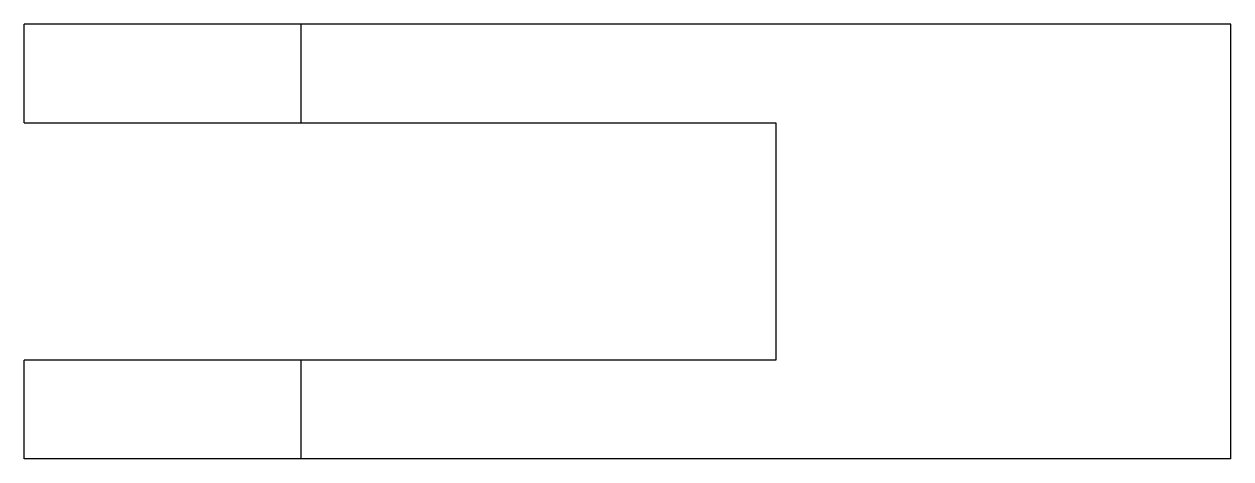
# Model space of a CAD drawing. Header units: metres. Extents: x -18 to 43, y -22 to 0.
import ezdxf

# ---------------------------------------------------------------- set-up
doc = ezdxf.new("R2010")
doc.units = ezdxf.units.M

msp = doc.modelspace()

# ---------------------------------------------------------------- linework, layer by layer
for points in [[(-18, -5), (-18, -4.9), (-18, -4.8), (-18, -4.7), (-18, -4.6), (-18, -4.5), (-18, -4.4), (-18, -4.3), (-18, -4.2), (-18, -4.1), (-18, -4), (-18, -3.9), (-18, -3.8), (-18, -3.7), (-18, -3.6), (-18, -3.5), (-18, -3.4), (-18, -3.3), (-18, -3.2), (-18, -3.1), (-18, -3), (-18, -2.9), (-18, -2.8), (-18, -2.7), (-18, -2.6), (-18, -2.5), (-18, -2.4), (-18, -2.3), (-18, -2.2), (-18, -2.1), (-18, -2), (-18, -1.9), (-18, -1.8), (-18, -1.7), (-18, -1.6), (-18, -1.5), (-18, -1.4), (-18, -1.3), (-18, -1.2), (-18, -1.1), (-18, -1), (-18, -0.9), (-18, -0.8), (-18, -0.7), (-18, -0.6), (-18, -0.5), (-18, -0.4), (-18, -0.3), (-18, -0.2), (-18, -0.1), (-18, 0)], [(-4, 0), (-4.049, 0), (-4.098, 0), (-4.147, 0), (-4.238, 0), (-4.383, 0), (-4.528, 0), (-4.673, 0), (-4.893, 0), (-5.127, 0), (-5.36, 0), (-5.616, 0), (-5.926, 0), (-6.237, 0), (-6.547, 0), (-6.901, 0), (-7.273, 0), (-7.644, 0), (-8.022, 0), (-8.436, 0), (-8.851, 0), (-9.265, 0), (-9.692, 0), (-10.128, 0), (-10.564, 0), (-11, 0), (-11.436, 0), (-11.872, 0), (-12.308, 0), (-12.735, 0), (-13.149, 0), (-13.564, 0), (-13.978, 0), (-14.356, 0), (-14.727, 0), (-15.099, 0), (-15.453, 0), (-15.763, 0), (-16.074, 0), (-16.384, 0), (-16.64, 0), (-16.873, 0), (-17.107, 0), (-17.327, 0), (-17.472, 0), (-17.617, 0), (-17.762, 0), (-17.853, 0), (-17.902, 0), (-17.951, 0), (-18, 0)], [(-4, -5), (-4, -4.9), (-4, -4.8), (-4, -4.7), (-4, -4.6), (-4, -4.5), (-4, -4.4), (-4, -4.3), (-4, -4.2), (-4, -4.1), (-4, -4), (-4, -3.9), (-4, -3.8), (-4, -3.7), (-4, -3.6), (-4, -3.5), (-4, -3.4), (-4, -3.3), (-4, -3.2), (-4, -3.1), (-4, -3), (-4, -2.9), (-4, -2.8), (-4, -2.7), (-4, -2.6), (-4, -2.5), (-4, -2.4), (-4, -2.3), (-4, -2.2), (-4, -2.1), (-4, -2), (-4, -1.9), (-4, -1.8), (-4, -1.7), (-4, -1.6), (-4, -1.5), (-4, -1.4), (-4, -1.3), (-4, -1.2), (-4, -1.1), (-4, -1), (-4, -0.9), (-4, -0.8), (-4, -0.7), (-4, -0.6), (-4, -0.5), (-4, -0.4), (-4, -0.3), (-4, -0.2), (-4, -0.1), (-4, 0)], [(43, 0), (42.06, 0), (41.12, 0), (40.18, 0), (39.24, 0), (38.3, 0), (37.36, 0), (36.42, 0), (35.48, 0), (34.54, 0), (33.6, 0), (32.66, 0), (31.72, 0), (30.78, 0), (29.84, 0), (28.9, 0), (27.96, 0), (27.02, 0), (26.08, 0), (25.14, 0), (24.2, 0), (23.26, 0), (22.32, 0), (21.38, 0), (20.44, 0), (19.5, 0), (18.56, 0), (17.62, 0), (16.68, 0), (15.74, 0), (14.8, 0), (13.86, 0), (12.92, 0), (11.98, 0), (11.04, 0), (10.1, 0), (9.16, 0), (8.22, 0), (7.28, 0), (6.34, 0), (5.4, 0), (4.46, 0), (3.52, 0), (2.58, 0), (1.64, 0), (0.7, 0), (-0.24, 0), (-1.18, 0), (-2.12, 0), (-3.06, 0), (-4, 0)], [(43, -22), (43, -21.56), (43, -21.12), (43, -20.68), (43, -20.24), (43, -19.8), (43, -19.36), (43, -18.92), (43, -18.48), (43, -18.04), (43, -17.6), (43, -17.16), (43, -16.72), (43, -16.28), (43, -15.84), (43, -15.4), (43, -14.96), (43, -14.52), (43, -14.08), (43, -13.64), (43, -13.2), (43, -12.76), (43, -12.32), (43, -11.88), (43, -11.44), (43, -11), (43, -10.56), (43, -10.12), (43, -9.68), (43, -9.24), (43, -8.8), (43, -8.36), (43, -7.92), (43, -7.48), (43, -7.04), (43, -6.6), (43, -6.16), (43, -5.72), (43, -5.28), (43, -4.84), (43, -4.4), (43, -3.96), (43, -3.52), (43, -3.08), (43, -2.64), (43, -2.2), (43, -1.76), (43, -1.32), (43, -0.88), (43, -0.44), (43, 0)], [(-18, -5), (-17.951, -5), (-17.902, -5), (-17.853, -5), (-17.762, -5), (-17.617, -5), (-17.472, -5), (-17.327, -5), (-17.107, -5), (-16.873, -5), (-16.64, -5), (-16.384, -5), (-16.074, -5), (-15.763, -5), (-15.453, -5), (-15.099, -5), (-14.727, -5), (-14.356, -5), (-13.978, -5), (-13.564, -5), (-13.149, -5), (-12.735, -5), (-12.308, -5), (-11.872, -5), (-11.436, -5), (-11, -5), (-10.564, -5), (-10.128, -5), (-9.692, -5), (-9.265, -5), (-8.851, -5), (-8.436, -5), (-8.022, -5), (-7.644, -5), (-7.273, -5), (-6.901, -5), (-6.547, -5), (-6.237, -5), (-5.926, -5), (-5.616, -5), (-5.36, -5), (-5.127, -5), (-4.893, -5), (-4.673, -5), (-4.528, -5), (-4.383, -5), (-4.238, -5), (-4.147, -5), (-4.098, -5), (-4.049, -5), (-4, -5)], [(-4, -5), (-3.52, -5), (-3.04, -5), (-2.56, -5), (-2.08, -5), (-1.6, -5), (-1.12, -5), (-0.64, -5), (-0.16, -5), (0.32, -5), (0.8, -5), (1.28, -5), (1.76, -5), (2.24, -5), (2.72, -5), (3.2, -5), (3.68, -5), (4.16, -5), (4.64, -5), (5.12, -5), (5.6, -5), (6.08, -5), (6.56, -5), (7.04, -5), (7.52, -5), (8, -5), (8.48, -5), (8.96, -5), (9.44, -5), (9.92, -5), (10.4, -5), (10.88, -5), (11.36, -5), (11.84, -5), (12.32, -5), (12.8, -5), (13.28, -5), (13.76, -5), (14.24, -5), (14.72, -5), (15.2, -5), (15.68, -5), (16.16, -5), (16.64, -5), (17.12, -5), (17.6, -5), (18.08, -5), (18.56, -5), (19.04, -5), (19.52, -5), (20, -5)], [(20, -5), (20, -5.24), (20, -5.48), (20, -5.72), (20, -5.96), (20, -6.2), (20, -6.44), (20, -6.68), (20, -6.92), (20, -7.16), (20, -7.4), (20, -7.64), (20, -7.88), (20, -8.12), (20, -8.36), (20, -8.6), (20, -8.84), (20, -9.08), (20, -9.32), (20, -9.56), (20, -9.8), (20, -10.04), (20, -10.28), (20, -10.52), (20, -10.76), (20, -11), (20, -11.24), (20, -11.48), (20, -11.72), (20, -11.96), (20, -12.2), (20, -12.44), (20, -12.68), (20, -12.92), (20, -13.16), (20, -13.4), (20, -13.64), (20, -13.88), (20, -14.12), (20, -14.36), (20, -14.6), (20, -14.84), (20, -15.08), (20, -15.32), (20, -15.56), (20, -15.8), (20, -16.04), (20, -16.28), (20, -16.52), (20, -16.76), (20, -17)], [(-4, -17), (-4.049, -17), (-4.098, -17), (-4.147, -17), (-4.238, -17), (-4.383, -17), (-4.528, -17), (-4.673, -17), (-4.893, -17), (-5.127, -17), (-5.36, -17), (-5.616, -17), (-5.926, -17), (-6.237, -17), (-6.547, -17), (-6.901, -17), (-7.273, -17), (-7.644, -17), (-8.022, -17), (-8.436, -17), (-8.851, -17), (-9.265, -17), (-9.692, -17), (-10.128, -17), (-10.564, -17), (-11, -17), (-11.436, -17), (-11.872, -17), (-12.308, -17), (-12.735, -17), (-13.149, -17), (-13.564, -17), (-13.978, -17), (-14.356, -17), (-14.727, -17), (-15.099, -17), (-15.453, -17), (-15.763, -17), (-16.074, -17), (-16.384, -17), (-16.64, -17), (-16.873, -17), (-17.107, -17), (-17.327, -17), (-17.472, -17), (-17.617, -17), (-17.762, -17), (-17.853, -17), (-17.902, -17), (-17.951, -17), (-18, -17)], [(-18, -22), (-18, -21.9), (-18, -21.8), (-18, -21.7), (-18, -21.6), (-18, -21.5), (-18, -21.4), (-18, -21.3), (-18, -21.2), (-18, -21.1), (-18, -21), (-18, -20.9), (-18, -20.8), (-18, -20.7), (-18, -20.6), (-18, -20.5), (-18, -20.4), (-18, -20.3), (-18, -20.2), (-18, -20.1), (-18, -20), (-18, -19.9), (-18, -19.8), (-18, -19.7), (-18, -19.6), (-18, -19.5), (-18, -19.4), (-18, -19.3), (-18, -19.2), (-18, -19.1), (-18, -19), (-18, -18.9), (-18, -18.8), (-18, -18.7), (-18, -18.6), (-18, -18.5), (-18, -18.4), (-18, -18.3), (-18, -18.2), (-18, -18.1), (-18, -18), (-18, -17.9), (-18, -17.8), (-18, -17.7), (-18, -17.6), (-18, -17.5), (-18, -17.4), (-18, -17.3), (-18, -17.2), (-18, -17.1), (-18, -17)], [(20, -17), (19.52, -17), (19.04, -17), (18.56, -17), (18.08, -17), (17.6, -17), (17.12, -17), (16.64, -17), (16.16, -17), (15.68, -17), (15.2, -17), (14.72, -17), (14.24, -17), (13.76, -17), (13.28, -17), (12.8, -17), (12.32, -17), (11.84, -17), (11.36, -17), (10.88, -17), (10.4, -17), (9.92, -17), (9.44, -17), (8.96, -17), (8.48, -17), (8, -17), (7.52, -17), (7.04, -17), (6.56, -17), (6.08, -17), (5.6, -17), (5.12, -17), (4.64, -17), (4.16, -17), (3.68, -17), (3.2, -17), (2.72, -17), (2.24, -17), (1.76, -17), (1.28, -17), (0.8, -17), (0.32, -17), (-0.16, -17), (-0.64, -17), (-1.12, -17), (-1.6, -17), (-2.08, -17), (-2.56, -17), (-3.04, -17), (-3.52, -17), (-4, -17)], [(-4, -22), (-4, -21.9), (-4, -21.8), (-4, -21.7), (-4, -21.6), (-4, -21.5), (-4, -21.4), (-4, -21.3), (-4, -21.2), (-4, -21.1), (-4, -21), (-4, -20.9), (-4, -20.8), (-4, -20.7), (-4, -20.6), (-4, -20.5), (-4, -20.4), (-4, -20.3), (-4, -20.2), (-4, -20.1), (-4, -20), (-4, -19.9), (-4, -19.8), (-4, -19.7), (-4, -19.6), (-4, -19.5), (-4, -19.4), (-4, -19.3), (-4, -19.2), (-4, -19.1), (-4, -19), (-4, -18.9), (-4, -18.8), (-4, -18.7), (-4, -18.6), (-4, -18.5), (-4, -18.4), (-4, -18.3), (-4, -18.2), (-4, -18.1), (-4, -18), (-4, -17.9), (-4, -17.8), (-4, -17.7), (-4, -17.6), (-4, -17.5), (-4, -17.4), (-4, -17.3), (-4, -17.2), (-4, -17.1), (-4, -17)], [(-4, -22), (-4.049, -22), (-4.098, -22), (-4.147, -22), (-4.238, -22), (-4.383, -22), (-4.528, -22), (-4.673, -22), (-4.893, -22), (-5.127, -22), (-5.36, -22), (-5.616, -22), (-5.926, -22), (-6.237, -22), (-6.547, -22), (-6.901, -22), (-7.273, -22), (-7.644, -22), (-8.022, -22), (-8.436, -22), (-8.851, -22), (-9.265, -22), (-9.692, -22), (-10.128, -22), (-10.564, -22), (-11, -22), (-11.436, -22), (-11.872, -22), (-12.308, -22), (-12.735, -22), (-13.149, -22), (-13.564, -22), (-13.978, -22), (-14.356, -22), (-14.727, -22), (-15.099, -22), (-15.453, -22), (-15.763, -22), (-16.074, -22), (-16.384, -22), (-16.64, -22), (-16.873, -22), (-17.107, -22), (-17.327, -22), (-17.472, -22), (-17.617, -22), (-17.762, -22), (-17.853, -22), (-17.902, -22), (-17.951, -22), (-18, -22)], [(43, -22), (42.06, -22), (41.12, -22), (40.18, -22), (39.24, -22), (38.3, -22), (37.36, -22), (36.42, -22), (35.48, -22), (34.54, -22), (33.6, -22), (32.66, -22), (31.72, -22), (30.78, -22), (29.84, -22), (28.9, -22), (27.96, -22), (27.02, -22), (26.08, -22), (25.14, -22), (24.2, -22), (23.26, -22), (22.32, -22), (21.38, -22), (20.44, -22), (19.5, -22), (18.56, -22), (17.62, -22), (16.68, -22), (15.74, -22), (14.8, -22), (13.86, -22), (12.92, -22), (11.98, -22), (11.04, -22), (10.1, -22), (9.16, -22), (8.22, -22), (7.28, -22), (6.34, -22), (5.4, -22), (4.46, -22), (3.52, -22), (2.58, -22), (1.64, -22), (0.7, -22), (-0.24, -22), (-1.18, -22), (-2.12, -22), (-3.06, -22), (-4, -22)]]:
    msp.add_lwpolyline(points)

doc.saveas('drawing.dxf')
